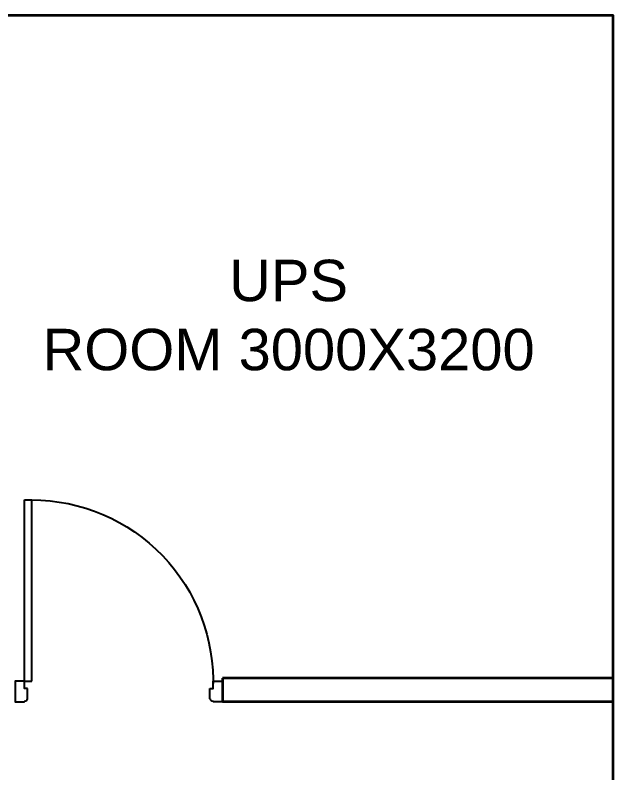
# Model space of a CAD drawing. Extents: x 3485972 to 3601240, y -673889 to -591207.
# Drawn here: x 3512311 to 3515196, y -599247 to -595590 of the extents above; entities that cross this region are included whole.
import ezdxf

# ---------------------------------------------------------------- set-up
doc = ezdxf.new("R2010")
doc.units = 0
doc.header["$LTSCALE"] = 6
doc.header["$MEASUREMENT"] = 0
doc.layers.add('DOOR', color=44, linetype='CONTINUOUS')
doc.layers.add('TEXT', color=181, linetype='CONTINUOUS')
doc.layers.add('WALL', color=8, linetype='CONTINUOUS', lineweight=35)
doc.styles.add('ARIAL', font='arial.ttf')

# ---------------------------------------------------------------- blocks, each defined once
blk = doc.blocks.new('A$C19B8274B')
at = {"layer": 'DOOR'}
for p, q in [((-45, 925), (-80, 925)), ((-80, 50), (-80, 925)), ((-45, 50), (-45, 925)), ((-45, 50), (-80, 50)), ((-940, -35), (-942.5, -35)), ((-60, -35), (-57.5, -35)), ((-955, -50), (-955, -47.5)), ((-45, -50), (-45, -47.5))]:
    blk.add_line(p, q, dxfattribs=at)
for points in [[(-940, 15), (-955, 15), (-955, 50), (-1000, 50), (-1000, -50), (-955, -50)], [(-60, 15), (-45, 15), (-45, 50), (0, 50), (0, -50), (-45, -50)], [(-940, -35), (-940, 15)], [(-60, -35), (-60, 15)]]:
    blk.add_lwpolyline(points, dxfattribs=at)
at = {"layer": 'DOOR', "color": 145}
blk.add_arc((-80, 50), 875, 90, 182.2924, dxfattribs=at)
at = {"layer": 'DOOR'}
for centre, start, end in [((-955, -35), 270, 0), ((-45, -35), 180, 270)]:
    blk.add_arc(centre, 12.5, start, end, dxfattribs=at)

msp = doc.modelspace()

# ---------------------------------------------------------------- linework, layer by layer
at = {"layer": 'WALL', "lineweight": 0}
for p, q in [((3515195.7, -598790), (3515195.7, -595590)), ((3515195.7, -601555), (3515195.7, -598905))]:
    msp.add_line(p, q, dxfattribs=at)
at = {"layer": 'WALL', "linetype": 'ByBlock'}
for p, q in [((3513310.8, -598790), (3513310.8, -598905)), ((3515195.7, -598790), (3513310.8, -598790)), ((3515195.7, -598905), (3513310.8, -598905))]:
    msp.add_line(p, q, dxfattribs=at)
msp.add_lwpolyline([(3509785.9, -595590), (3515195.7, -595590), (3515195.7, -601555)], dxfattribs=at)

# ---------------------------------------------------------------- block references
at = {"layer": 'DOOR', "linetype": 'Continuous', "xscale": -1, "rotation": 359.9999999999843}
msp.add_blockref('A$C19B8274B', (3512310.8, -598855), dxfattribs=at)

# ---------------------------------------------------------------- texts
at = {"layer": 'TEXT', "insert": (3513630.5, -597038.7), "char_height": 200, "width": 2294.815, "attachment_point": 5, "style": 'ARIAL'}
msp.add_mtext('UPS\\PROOM 3000X3200', dxfattribs=at)

doc.saveas('drawing.dxf')
